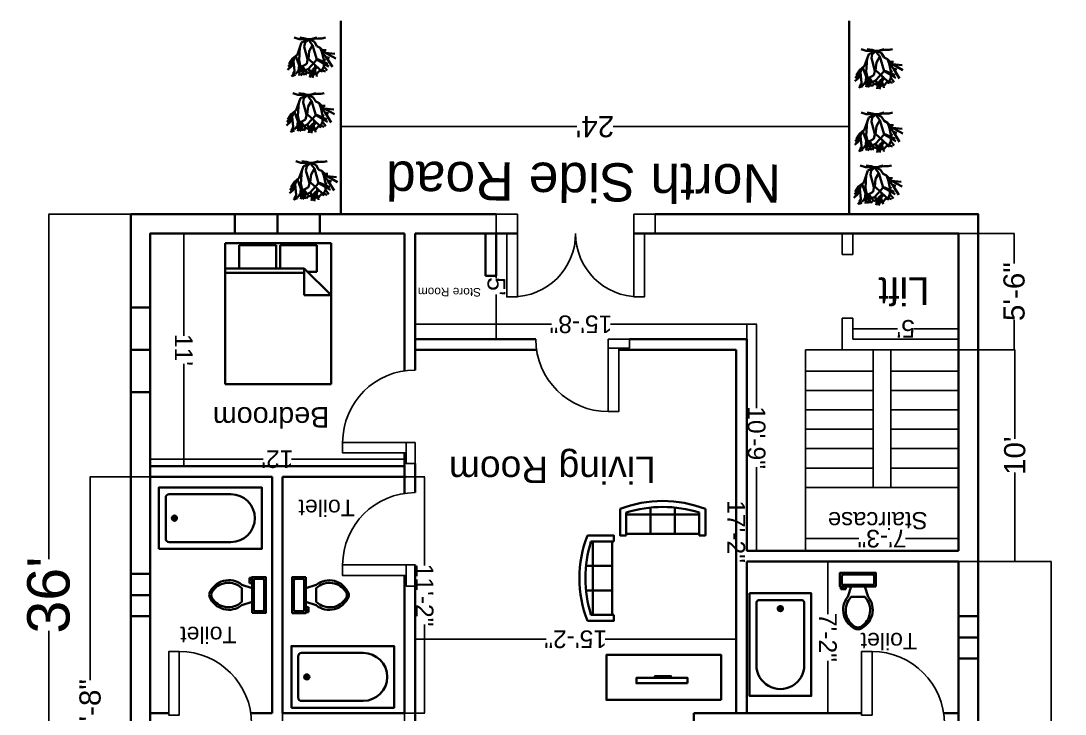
# Model space of a CAD drawing. Header units: inches. Extents: x 873 to 1465, y 638 to 1230.
# Drawn here: x 873 to 1465, y 837 to 1230 of the extents above; entities that cross this region are included whole.
import ezdxf

# ---------------------------------------------------------------- set-up
doc = ezdxf.new("R2010")
doc.units = ezdxf.units.IN
doc.header["$MEASUREMENT"] = 0
doc.layers.get('0').update_dxf_attribs({"color": 244})
for name, color, linetype, lineweight in [('furniture', 254, 'Continuous', 35), ('Layer2', 7, 'Continuous', 35), ('window', 150, 'Continuous', 35)]:
    doc.layers.add(name, color=color, linetype=linetype, lineweight=lineweight)
for name, color, linetype in [('Layer1', 13, 'Continuous'), ('lift', 21, 'Continuous'), ('stair', 211, 'Continuous')]:
    doc.layers.add(name, color=color, linetype=linetype)
doc.styles.get("Standard").update_dxf_attribs({"font": 'arial.ttf'})
doc.dimstyles.get("Standard").update_dxf_attribs({"dimtxt": 24, "dimasz": 0.18, "dimexe": 0.18, "dimexo": 0.0625, "dimgap": 0, "dimtad": 0, "dimtoh": 1, "dimdec": 0, "dimzin": 0, "dimdsep": 46, "dimlunit": 4, "dimtxsty": 'Standard', "dimcen": 0.09, "dimclrt": 130, "dimadec": 0, "dimazin": 0, "dimtfac": 1, "dimtdec": 0, "dimtofl": 0, "dimtmove": 0, "dimatfit": 3, "dimfxl": 1, "dimtolj": 1, "dimtzin": 0, "dimarcsym": 0})

# ---------------------------------------------------------------- blocks, each defined once
blk = doc.blocks.new('Sofa - Roundback 7 ft.')
at = {"linetype": 'Continuous'}
for p, q in [((-12.00002, -32.4421), (-12.00003, -6.5971)), ((11.99997, -32.4421), (11.99998, -6.5971)), ((-36.000027, -34), (-36.000027, -11.4696)), ((-35.999844, -13.3819), (35.9998, -13.3819)), ((35.99998, -34), (35.99998, -11.4696)), ((-36.000027, -32.4421), (35.99998, -32.4421))]:
    blk.add_line(p, q, dxfattribs=at)
for points in [[(-36.000027, -34), (-42.000027, -34), (-42.000027, -8)], [(41.99998, -8), (41.99998, -34), (35.99998, -34)]]:
    blk.add_lwpolyline(points, dxfattribs=at)
for centre, radius, start, end in [((0, -114.25), 114.25, 68.43141, 111.5686), ((-0.00001, -127.1968), 121.1968, 72.72033, 107.2797)]:
    blk.add_arc(centre, radius, start, end, dxfattribs=at)
blk = doc.blocks.new('Bed - Queen')
at = {"linetype": 'Continuous'}
for p, q in [((0, -80.00003), (0, 0)), ((0, 0), (59.99999, 0)), ((59.99999, 0), (59.99999, -80.00003)), ((7.99999, -1.2), (28.79998, -1.2)), ((7.99999, -14.4), (7.99999, -1.2)), ((28.79998, -1.2), (28.79998, -14.4)), ((31.19999, -1.2), (51.99999, -1.2)), ((31.19999, -14.4), (31.19999, -1.2)), ((51.99999, -1.2), (51.99999, -16.4)), ((0, -14.4), (44.8, -14.4)), ((44.8, -16.8), (0, -16.8)), ((59.99999, -29.6), (44.8, -14.4)), ((44.8, -14.4), (44.8, -29.6)), ((51.99999, -16.4), (46.79936, -16.4)), ((44.8, -29.6), (59.99999, -29.6)), ((59.99999, -80.00003), (0, -80.00003))]:
    blk.add_line(p, q, dxfattribs=at)
blk = doc.blocks.new('Toilet - top')
for p, q in [((9.5, -6), (9.5, -2)), ((-10, -8.5), (-8, -8.5)), ((-10, -9.5), (-10, -8.5)), ((-7, -9.5), (-10, -9.5)), ((-8, -8.5), (-8, -8)), ((-7, -8), (-7, -9.5)), ((-4, -8), (-6, -14)), ((4, -8), (6, -14)), ((4, -14), (-4, -14))]:
    blk.add_line(p, q)
blk.add_lwpolyline([(10.5, -8), (10.5, 0), (-10.5, 0), (-10.5, -8)], close=True)
for points in [[(-9.5, -2), (-9.5, -6)], [(8.5, -1), (-8.5, -1)], [(-8.5, -7), (8.5, -7)]]:
    blk.add_lwpolyline(points)
for centre, radius, start, end in [((-8.62, -1.88), 0.884, 81.8699, 188.1301), ((-8.62, -6.12), 0.884, 171.8699, 278.1301), ((8.62, -1.88), 0.884, 351.8699, 98.1301), ((8.62, -6.12), 0.884, 261.8699, 8.1301), ((3.52, -21.58), 12.17, 141.46911, 247.97143), ((4.2, -21.82), 11.33, 136.36773, 238.94682), ((-3.52, -21.58), 12.17, 292.02843, 38.53071), ((-4.2, -21.82), 11.33, 301.05301, 43.63209), ((0, -27.88), 4, 245.73182, 294.26817), ((0, -29), 4, 254.86053, 285.13947)]:
    blk.add_arc(centre, radius, start, end)
blk = doc.blocks.new('Bath Tub - 26 x 60 in.')
for p, q in [((8, -18), (10, -18)), ((9, -17), (9, -19))]:
    blk.add_line(p, q)
blk.add_lwpolyline([(0, -36), (0, 0), (60, 0), (60, -36)], close=True)
for points in [[(4, -30), (4, -6)], [(6, -4), (42, -4)], [(42, -32), (6, -32)]]:
    blk.add_lwpolyline(points)
for radius in [1.5, 1]:
    blk.add_circle((9, -18), radius)
for centre, radius, start, end in [((5.75, -5.75), 1.77, 81.8699, 188.1301), ((42, -18), 14, 270, 90), ((5.75, -30.25), 1.77, 171.8699, 278.1301)]:
    blk.add_arc(centre, radius, start, end)
blk = doc.blocks.new('*D8')
at = {"layer": 'Defpoints', "color": 0, "linetype": 'Continuous', "ltscale": 25, "transparency": 16777216}
for p in [(889, 1120.95), (935.56, 1120.95), (935.56, 688.95)]:
    blk.add_point(p, dxfattribs=at)
at = {"layer": 'furniture', "color": 0, "linetype": 'Continuous', "lineweight": -2, "ltscale": 25, "transparency": 16777216}
for p, q in [((935.5, 1120.95), (888.82, 1120.95)), ((935.5, 688.95), (888.82, 688.95))]:
    blk.add_line(p, q, dxfattribs=at)
at = {"layer": 'furniture', "color": 1, "linetype": 'Continuous', "lineweight": -2, "ltscale": 25, "transparency": 16777216}
for p, q in [((889, 1120.77), (889, 925.31)), ((889, 689.13), (889, 884.6))]:
    blk.add_line(p, q, dxfattribs=at)
at = {"layer": 'furniture', "color": 1, "linetype": 'Continuous', "ltscale": 25, "transparency": 16777216}
for points in [[(888.97, 1120.77), (889.03, 1120.77), (889, 1120.95)], [(888.97, 689.13), (889.03, 689.13), (889, 688.95)]]:
    blk.add_solid(points, dxfattribs=at)
at = {"layer": 'furniture', "color": 1, "linetype": 'Continuous', "ltscale": 25, "transparency": 16777216, "insert": (889, 904.95), "char_height": 24, "attachment_point": 5, "rotation": 90}
blk.add_mtext("\\A1;36'", dxfattribs=at)
blk = doc.blocks.new('*D9')
at = {"layer": 'Defpoints', "color": 0, "linetype": 'Continuous', "ltscale": 25, "transparency": 16777216}
for p in [(912.5, 971.95), (946.56, 971.95), (946.56, 699.95)]:
    blk.add_point(p, dxfattribs=at)
at = {"layer": 'furniture', "color": 0, "linetype": 'Continuous', "lineweight": -2, "ltscale": 25, "transparency": 16777216}
for p, q in [((946.5, 971.95), (912.32, 971.95)), ((946.5, 699.95), (912.32, 699.95))]:
    blk.add_line(p, q, dxfattribs=at)
at = {"layer": 'furniture', "color": 1, "linetype": 'Continuous', "lineweight": -2, "ltscale": 25, "transparency": 16777216}
for p, q in [((912.5, 971.77), (912.5, 856.67)), ((912.5, 700.13), (912.5, 815.24))]:
    blk.add_line(p, q, dxfattribs=at)
at = {"layer": 'furniture', "color": 1, "linetype": 'Continuous', "ltscale": 25, "transparency": 16777216}
for points in [[(912.47, 971.77), (912.53, 971.77), (912.5, 971.95)], [(912.47, 700.13), (912.53, 700.13), (912.5, 699.95)]]:
    blk.add_solid(points, dxfattribs=at)
at = {"layer": 'furniture', "color": 1, "linetype": 'Continuous', "ltscale": 25, "transparency": 16777216, "insert": (912.5, 835.95), "char_height": 12, "attachment_point": 5, "rotation": 90}
blk.add_mtext('\\A1;22\'-8"', dxfattribs=at)
blk = doc.blocks.new('*D10')
at = {"layer": 'Defpoints', "color": 0, "linetype": 'Continuous', "ltscale": 5, "transparency": 16777216}
for p in [(1090.56, 971.95), (1102, 971.95), (1090.56, 837.95)]:
    blk.add_point(p, dxfattribs=at)
at = {"layer": 'furniture', "color": 0, "linetype": 'Continuous', "lineweight": -2, "ltscale": 5, "transparency": 16777216}
for p, q in [((1090.62, 971.95), (1102.18, 971.95)), ((1090.62, 837.95), (1102.18, 837.95))]:
    blk.add_line(p, q, dxfattribs=at)
at = {"layer": 'furniture', "color": 1, "linetype": 'Continuous', "lineweight": -2, "ltscale": 5, "transparency": 16777216}
for p, q in [((1102, 971.77), (1102, 921.66)), ((1102, 838.13), (1102, 888.25))]:
    blk.add_line(p, q, dxfattribs=at)
at = {"layer": 'furniture', "color": 1, "linetype": 'Continuous', "ltscale": 5, "transparency": 16777216}
for points in [[(1101.97, 971.77), (1102.03, 971.77), (1102, 971.95)], [(1101.97, 838.13), (1102.03, 838.13), (1102, 837.95)]]:
    blk.add_solid(points, dxfattribs=at)
at = {"layer": 'furniture', "color": 1, "linetype": 'Continuous', "ltscale": 5, "transparency": 16777216, "insert": (1102, 904.95), "char_height": 10, "attachment_point": 5, "rotation": 270}
blk.add_mtext('\\A1;11\'-2"', dxfattribs=at)
blk = doc.blocks.new('*D11')
at = {"layer": 'Defpoints', "color": 0, "linetype": 'Continuous', "ltscale": 5, "transparency": 16777216}
for p in [(1021.56, 837.95), (1090.56, 837.95), (1021.56, 826.5)]:
    blk.add_point(p, dxfattribs=at)
at = {"layer": 'furniture', "color": 0, "linetype": 'Continuous', "lineweight": -2, "ltscale": 5, "transparency": 16777216}
for p, q in [((1021.56, 837.89), (1021.56, 826.32)), ((1090.56, 837.89), (1090.56, 826.32))]:
    blk.add_line(p, q, dxfattribs=at)
at = {"layer": 'furniture', "color": 1, "linetype": 'Continuous', "lineweight": -2, "ltscale": 5, "transparency": 16777216}
for p, q in [((1021.74, 826.5), (1042.77, 826.5)), ((1090.38, 826.5), (1069.35, 826.5))]:
    blk.add_line(p, q, dxfattribs=at)
at = {"layer": 'furniture', "color": 1, "linetype": 'Continuous', "ltscale": 5, "transparency": 16777216}
for points in [[(1021.74, 826.53), (1021.74, 826.47), (1021.56, 826.5)], [(1090.38, 826.53), (1090.38, 826.47), (1090.56, 826.5)]]:
    blk.add_solid(points, dxfattribs=at)
at = {"layer": 'furniture', "color": 1, "linetype": 'Continuous', "ltscale": 5, "transparency": 16777216, "insert": (1056.06, 826.5), "char_height": 10, "attachment_point": 5, "rotation": 180}
blk.add_mtext('\\A1;5\'-9"', dxfattribs=at)
blk = doc.blocks.new('*D12')
at = {"layer": 'Defpoints', "color": 0, "linetype": 'Continuous', "ltscale": 25, "transparency": 16777216}
for p in [(946.56, 1109.95), (965.5, 1109.95), (946.56, 977.95)]:
    blk.add_point(p, dxfattribs=at)
at = {"layer": 'furniture', "color": 0, "linetype": 'Continuous', "lineweight": -2, "ltscale": 25, "transparency": 16777216}
for p, q in [((946.62, 1109.95), (965.68, 1109.95)), ((946.62, 977.95), (965.68, 977.95))]:
    blk.add_line(p, q, dxfattribs=at)
at = {"layer": 'furniture', "color": 1, "linetype": 'Continuous', "lineweight": -2, "ltscale": 25, "transparency": 16777216}
for p, q in [((965.5, 1109.77), (965.5, 1051.97)), ((965.5, 978.13), (965.5, 1035.94))]:
    blk.add_line(p, q, dxfattribs=at)
at = {"layer": 'furniture', "color": 1, "linetype": 'Continuous', "ltscale": 25, "transparency": 16777216}
for points in [[(965.47, 1109.77), (965.53, 1109.77), (965.5, 1109.95)], [(965.47, 978.13), (965.53, 978.13), (965.5, 977.95)]]:
    blk.add_solid(points, dxfattribs=at)
at = {"layer": 'furniture', "color": 1, "linetype": 'Continuous', "ltscale": 25, "transparency": 16777216, "insert": (965.5, 1043.95), "char_height": 10, "attachment_point": 5, "rotation": 270}
blk.add_mtext("\\A1;11'", dxfattribs=at)
blk = doc.blocks.new('*D13')
at = {"layer": 'Defpoints', "color": 0, "linetype": 'Continuous', "ltscale": 25, "transparency": 16777216}
for p in [(946.56, 982), (946.56, 977.95), (1090.56, 977.95)]:
    blk.add_point(p, dxfattribs=at)
at = {"layer": 'furniture', "color": 0, "linetype": 'Continuous', "lineweight": -2, "ltscale": 25, "transparency": 16777216}
for p, q in [((946.56, 978.02), (946.56, 982.18)), ((1090.56, 978.02), (1090.56, 982.18))]:
    blk.add_line(p, q, dxfattribs=at)
at = {"layer": 'furniture', "color": 1, "linetype": 'Continuous', "lineweight": -2, "ltscale": 25, "transparency": 16777216}
for p, q in [((946.74, 982), (1010.54, 982)), ((1090.38, 982), (1026.57, 982))]:
    blk.add_line(p, q, dxfattribs=at)
at = {"layer": 'furniture', "color": 1, "linetype": 'Continuous', "ltscale": 25, "transparency": 16777216}
for points in [[(946.74, 982.03), (946.74, 981.97), (946.56, 982)], [(1090.38, 982.03), (1090.38, 981.97), (1090.56, 982)]]:
    blk.add_solid(points, dxfattribs=at)
at = {"layer": 'furniture', "color": 1, "linetype": 'Continuous', "ltscale": 25, "transparency": 16777216, "insert": (1018.56, 982), "char_height": 10, "attachment_point": 5, "rotation": 180}
blk.add_mtext("\\A1;12'", dxfattribs=at)
blk = doc.blocks.new('*D14')
at = {"layer": 'Defpoints', "color": 0, "linetype": 'Continuous', "ltscale": 25, "transparency": 16777216}
for p in [(1096.56, 1109.95), (1142.56, 1109.95), (1096.56, 1049.95)]:
    blk.add_point(p, dxfattribs=at)
at = {"layer": 'furniture', "color": 0, "linetype": 'Continuous', "lineweight": -2, "ltscale": 25, "transparency": 16777216}
for p, q in [((1096.62, 1109.95), (1142.74, 1109.95)), ((1096.62, 1049.95), (1142.74, 1049.95))]:
    blk.add_line(p, q, dxfattribs=at)
at = {"layer": 'furniture', "color": 1, "linetype": 'Continuous', "lineweight": -2, "ltscale": 25, "transparency": 16777216}
for p, q in [((1142.56, 1109.77), (1142.56, 1084.55)), ((1142.56, 1050.13), (1142.56, 1075.35))]:
    blk.add_line(p, q, dxfattribs=at)
at = {"layer": 'furniture', "color": 1, "linetype": 'Continuous', "ltscale": 25, "transparency": 16777216}
for points in [[(1142.53, 1109.77), (1142.59, 1109.77), (1142.56, 1109.95)], [(1142.53, 1050.13), (1142.59, 1050.13), (1142.56, 1049.95)]]:
    blk.add_solid(points, dxfattribs=at)
at = {"layer": 'furniture', "color": 1, "linetype": 'Continuous', "ltscale": 25, "transparency": 16777216, "insert": (1142.56, 1079.95), "char_height": 10, "attachment_point": 5, "rotation": 270}
blk.add_mtext("\\A1;5'", dxfattribs=at)
blk = doc.blocks.new('*D15')
at = {"layer": 'Defpoints', "color": 0, "linetype": 'Continuous', "ltscale": 25, "transparency": 16777216}
for p in [(1096.56, 1058.5), (1096.56, 1049.95), (1284.56, 1049.95)]:
    blk.add_point(p, dxfattribs=at)
at = {"layer": 'furniture', "color": 0, "linetype": 'Continuous', "lineweight": -2, "ltscale": 25, "transparency": 16777216}
for p, q in [((1096.56, 1050.02), (1096.56, 1058.68)), ((1284.56, 1050.02), (1284.56, 1058.68))]:
    blk.add_line(p, q, dxfattribs=at)
at = {"layer": 'furniture', "color": 1, "linetype": 'Continuous', "lineweight": -2, "ltscale": 25, "transparency": 16777216}
for p, q in [((1096.74, 1058.5), (1173.85, 1058.5)), ((1284.38, 1058.5), (1207.26, 1058.5))]:
    blk.add_line(p, q, dxfattribs=at)
at = {"layer": 'furniture', "color": 1, "linetype": 'Continuous', "ltscale": 25, "transparency": 16777216}
for points in [[(1096.74, 1058.53), (1096.74, 1058.47), (1096.56, 1058.5)], [(1284.38, 1058.53), (1284.38, 1058.47), (1284.56, 1058.5)]]:
    blk.add_solid(points, dxfattribs=at)
at = {"layer": 'furniture', "color": 1, "linetype": 'Continuous', "ltscale": 25, "transparency": 16777216, "insert": (1190.56, 1058.5), "char_height": 10, "attachment_point": 5, "rotation": 180}
blk.add_mtext('\\A1;15\'-8"', dxfattribs=at)
blk = doc.blocks.new('*D16')
at = {"layer": 'Defpoints', "color": 0, "linetype": 'Continuous', "ltscale": 25, "transparency": 16777216}
for p in [(1278.56, 1043.95), (1278.56, 1043.95), (1278.56, 837.95)]:
    blk.add_point(p, dxfattribs=at)
at = {"layer": 'furniture', "color": 1, "linetype": 'Continuous', "lineweight": -2, "ltscale": 25, "transparency": 16777216}
for p, q in [((1278.56, 1043.77), (1278.56, 957.66)), ((1278.56, 838.13), (1278.56, 924.25))]:
    blk.add_line(p, q, dxfattribs=at)
at = {"layer": 'furniture', "color": 0, "linetype": 'Continuous', "lineweight": -2, "ltscale": 25, "transparency": 16777216}
for p, q in [((1278.62, 1043.95), (1278.74, 1043.95)), ((1278.62, 837.95), (1278.74, 837.95))]:
    blk.add_line(p, q, dxfattribs=at)
at = {"layer": 'furniture', "color": 1, "linetype": 'Continuous', "ltscale": 25, "transparency": 16777216}
for points in [[(1278.53, 1043.77), (1278.59, 1043.77), (1278.56, 1043.95)], [(1278.53, 838.13), (1278.59, 838.13), (1278.56, 837.95)]]:
    blk.add_solid(points, dxfattribs=at)
at = {"layer": 'furniture', "color": 1, "linetype": 'Continuous', "ltscale": 25, "transparency": 16777216, "insert": (1278.56, 940.95), "char_height": 10, "attachment_point": 5, "rotation": 270}
blk.add_mtext('\\A1;17\'-2"', dxfattribs=at)
blk = doc.blocks.new('*D17')
at = {"layer": 'Defpoints', "color": 0, "linetype": 'Continuous', "ltscale": 25, "transparency": 16777216}
for p in [(1404.56, 923.95), (1457, 923.95), (1404.56, 699.95)]:
    blk.add_point(p, dxfattribs=at)
at = {"layer": 'furniture', "color": 0, "linetype": 'Continuous', "lineweight": -2, "ltscale": 25, "transparency": 16777216}
for p, q in [((1404.62, 923.95), (1457.18, 923.95)), ((1404.62, 699.95), (1457.18, 699.95))]:
    blk.add_line(p, q, dxfattribs=at)
at = {"layer": 'furniture', "color": 1, "linetype": 'Continuous', "lineweight": -2, "ltscale": 25, "transparency": 16777216}
for p, q in [((1457, 923.77), (1457, 832)), ((1457, 700.13), (1457, 791.91))]:
    blk.add_line(p, q, dxfattribs=at)
at = {"layer": 'furniture', "color": 1, "linetype": 'Continuous', "ltscale": 25, "transparency": 16777216}
for points in [[(1456.97, 923.77), (1457.03, 923.77), (1457, 923.95)], [(1456.97, 700.13), (1457.03, 700.13), (1457, 699.95)]]:
    blk.add_solid(points, dxfattribs=at)
at = {"layer": 'furniture', "color": 1, "linetype": 'Continuous', "ltscale": 25, "transparency": 16777216, "insert": (1457, 811.95), "char_height": 12, "attachment_point": 5, "rotation": 90}
blk.add_mtext('\\A1;18\'-8"', dxfattribs=at)
blk = doc.blocks.new('*D19')
at = {"layer": 'Defpoints', "color": 0, "linetype": 'Continuous', "ltscale": 25, "transparency": 16777216}
for p in [(1404.56, 1109.95), (1436, 1109.95), (1404.56, 1043.95)]:
    blk.add_point(p, dxfattribs=at)
at = {"layer": 'furniture', "color": 0, "linetype": 'Continuous', "lineweight": -2, "ltscale": 25, "transparency": 16777216}
for p, q in [((1404.62, 1109.95), (1436.18, 1109.95)), ((1404.62, 1043.95), (1436.18, 1043.95))]:
    blk.add_line(p, q, dxfattribs=at)
at = {"layer": 'furniture', "color": 1, "linetype": 'Continuous', "lineweight": -2, "ltscale": 25, "transparency": 16777216}
for p, q in [((1436, 1109.77), (1436, 1092.9)), ((1436, 1044.13), (1436, 1061))]:
    blk.add_line(p, q, dxfattribs=at)
at = {"layer": 'furniture', "color": 1, "linetype": 'Continuous', "ltscale": 25, "transparency": 16777216}
for points in [[(1435.97, 1109.77), (1436.03, 1109.77), (1436, 1109.95)], [(1435.97, 1044.13), (1436.03, 1044.13), (1436, 1043.95)]]:
    blk.add_solid(points, dxfattribs=at)
at = {"layer": 'furniture', "color": 1, "linetype": 'Continuous', "ltscale": 25, "transparency": 16777216, "insert": (1436, 1076.95), "char_height": 12, "attachment_point": 5, "rotation": 90}
blk.add_mtext('\\A1;5\'-6"', dxfattribs=at)
blk = doc.blocks.new('*D20')
at = {"layer": 'Defpoints', "color": 0, "linetype": 'Continuous', "ltscale": 25, "transparency": 16777216}
for p in [(1404.56, 1043.95), (1436.38, 1043.95), (1415.56, 923.95)]:
    blk.add_point(p, dxfattribs=at)
at = {"layer": 'furniture', "color": 0, "linetype": 'Continuous', "lineweight": -2, "ltscale": 25, "transparency": 16777216}
for p, q in [((1404.62, 1043.95), (1436.56, 1043.95)), ((1415.62, 923.95), (1436.56, 923.95))]:
    blk.add_line(p, q, dxfattribs=at)
at = {"layer": 'furniture', "color": 1, "linetype": 'Continuous', "lineweight": -2, "ltscale": 25, "transparency": 16777216}
for p, q in [((1436.38, 1043.77), (1436.38, 993.57)), ((1436.38, 924.13), (1436.38, 974.34))]:
    blk.add_line(p, q, dxfattribs=at)
at = {"layer": 'furniture', "color": 1, "linetype": 'Continuous', "ltscale": 25, "transparency": 16777216}
for points in [[(1436.35, 1043.77), (1436.41, 1043.77), (1436.38, 1043.95)], [(1436.35, 924.13), (1436.41, 924.13), (1436.38, 923.95)]]:
    blk.add_solid(points, dxfattribs=at)
at = {"layer": 'furniture', "color": 1, "linetype": 'Continuous', "ltscale": 25, "transparency": 16777216, "insert": (1436.38, 983.95), "char_height": 12, "attachment_point": 5, "rotation": 90}
blk.add_mtext("\\A1;10'", dxfattribs=at)
blk = doc.blocks.new('*D21')
at = {"layer": 'Defpoints', "color": 0, "linetype": 'Continuous', "ltscale": 25, "transparency": 16777216}
for p in [(1330.5, 923.95), (1330.5, 923.95), (1330.5, 837.95)]:
    blk.add_point(p, dxfattribs=at)
at = {"layer": 'furniture', "color": 1, "linetype": 'Continuous', "lineweight": -2, "ltscale": 25, "transparency": 16777216}
for p, q in [((1330.5, 923.77), (1330.5, 894.2)), ((1330.5, 838.13), (1330.5, 867.7))]:
    blk.add_line(p, q, dxfattribs=at)
at = {"layer": 'furniture', "color": 0, "linetype": 'Continuous', "lineweight": -2, "ltscale": 25, "transparency": 16777216}
for p, q in [((1330.56, 923.95), (1330.68, 923.95)), ((1330.56, 837.95), (1330.68, 837.95))]:
    blk.add_line(p, q, dxfattribs=at)
at = {"layer": 'furniture', "color": 1, "linetype": 'Continuous', "ltscale": 25, "transparency": 16777216}
for points in [[(1330.47, 923.77), (1330.53, 923.77), (1330.5, 923.95)], [(1330.47, 838.13), (1330.53, 838.13), (1330.5, 837.95)]]:
    blk.add_solid(points, dxfattribs=at)
at = {"layer": 'furniture', "color": 1, "linetype": 'Continuous', "ltscale": 25, "transparency": 16777216, "insert": (1330.5, 880.95), "char_height": 10, "attachment_point": 5, "rotation": 270}
blk.add_mtext('\\A1;7\'-2"', dxfattribs=at)
blk = doc.blocks.new('*D22')
at = {"layer": 'Defpoints', "color": 0, "linetype": 'Continuous', "ltscale": 25, "transparency": 16777216}
for p in [(1096.56, 879.98), (1096.56, 879.98), (1278.56, 880.95)]:
    blk.add_point(p, dxfattribs=at)
at = {"layer": 'furniture', "color": 0, "linetype": 'Continuous', "lineweight": -2, "ltscale": 25, "transparency": 16777216}
for p, q in [((1096.56, 880.04), (1096.56, 880.16)), ((1278.56, 880.89), (1278.56, 879.8))]:
    blk.add_line(p, q, dxfattribs=at)
at = {"layer": 'furniture', "color": 1, "linetype": 'Continuous', "lineweight": -2, "ltscale": 25, "transparency": 16777216}
for p, q in [((1096.74, 879.98), (1170.85, 879.98)), ((1278.38, 879.98), (1204.26, 879.98))]:
    blk.add_line(p, q, dxfattribs=at)
at = {"layer": 'furniture', "color": 1, "linetype": 'Continuous', "ltscale": 25, "transparency": 16777216}
for points in [[(1096.74, 880.01), (1096.74, 879.95), (1096.56, 879.98)], [(1278.38, 880.01), (1278.38, 879.95), (1278.56, 879.98)]]:
    blk.add_solid(points, dxfattribs=at)
at = {"layer": 'furniture', "color": 1, "linetype": 'Continuous', "ltscale": 25, "transparency": 16777216, "insert": (1187.56, 879.98), "char_height": 10, "attachment_point": 5, "rotation": 180}
blk.add_mtext('\\A1;15\'-2"', dxfattribs=at)
blk = doc.blocks.new('*D28')
at = {"layer": 'Defpoints', "color": 0, "linetype": 'Continuous', "ltscale": 25, "transparency": 16777216}
for p in [(1284.38, 1058.47), (1290, 1058.47), (1284.56, 929.95)]:
    blk.add_point(p, dxfattribs=at)
at = {"layer": 'furniture', "color": 4, "linetype": 'Continuous', "lineweight": -2, "ltscale": 25, "transparency": 16777216}
for p, q in [((1284.44, 1058.47), (1290.18, 1058.47)), ((1284.62, 929.95), (1290.18, 929.95))]:
    blk.add_line(p, q, dxfattribs=at)
at = {"layer": 'furniture', "color": 1, "linetype": 'Continuous', "lineweight": -2, "ltscale": 25, "transparency": 16777216}
for p, q in [((1290, 1058.29), (1290, 1010.92)), ((1290, 930.13), (1290, 977.51))]:
    blk.add_line(p, q, dxfattribs=at)
at = {"layer": 'furniture', "color": 1, "linetype": 'Continuous', "ltscale": 25, "transparency": 16777216}
for points in [[(1289.97, 1058.29), (1290.03, 1058.29), (1290, 1058.47)], [(1289.97, 930.13), (1290.03, 930.13), (1290, 929.95)]]:
    blk.add_solid(points, dxfattribs=at)
at = {"layer": 'furniture', "color": 1, "linetype": 'Continuous', "ltscale": 25, "transparency": 16777216, "insert": (1290, 994.21), "char_height": 10, "attachment_point": 5, "rotation": 270}
blk.add_mtext('\\A1;10\'-9"', dxfattribs=at)
blk = doc.blocks.new('*D29')
at = {"layer": 'Defpoints', "color": 0, "linetype": 'Continuous', "ltscale": 25, "transparency": 16777216}
for p in [(1054.5, 1170.5), (1054.5, 1165), (1342.5, 1165)]:
    blk.add_point(p, dxfattribs=at)
at = {"layer": 'furniture', "color": 0, "linetype": 'Continuous', "lineweight": -2, "ltscale": 25, "transparency": 16777216}
for p, q in [((1054.5, 1165.06), (1054.5, 1170.68)), ((1342.5, 1165.06), (1342.5, 1170.68))]:
    blk.add_line(p, q, dxfattribs=at)
at = {"layer": 'furniture', "color": 1, "linetype": 'Continuous', "lineweight": -2, "ltscale": 25, "transparency": 16777216}
for p, q in [((1054.68, 1170.5), (1188.21, 1170.5)), ((1342.32, 1170.5), (1208.79, 1170.5))]:
    blk.add_line(p, q, dxfattribs=at)
at = {"layer": 'furniture', "color": 1, "linetype": 'Continuous', "ltscale": 25, "transparency": 16777216}
for points in [[(1054.68, 1170.53), (1054.68, 1170.47), (1054.5, 1170.5)], [(1342.32, 1170.53), (1342.32, 1170.47), (1342.5, 1170.5)]]:
    blk.add_solid(points, dxfattribs=at)
at = {"layer": 'furniture', "color": 1, "linetype": 'Continuous', "ltscale": 25, "transparency": 16777216, "insert": (1198.5, 1170.5), "char_height": 12, "attachment_point": 5, "rotation": 180}
blk.add_mtext("\\A1;24'", dxfattribs=at)
blk = doc.blocks.new('*D30')
at = {"layer": 'Defpoints', "color": 0, "linetype": 'Continuous', "ltscale": 25, "transparency": 16777216}
for p in [(1317.76, 937), (1317.76, 937), (1404.56, 937)]:
    blk.add_point(p, dxfattribs=at)
at = {"layer": 'furniture', "color": 0, "linetype": 'Continuous', "lineweight": -2, "ltscale": 25, "transparency": 16777216}
for p, q in [((1317.76, 937.06), (1317.76, 937.18)), ((1404.56, 937.06), (1404.56, 937.18))]:
    blk.add_line(p, q, dxfattribs=at)
at = {"layer": 'furniture', "color": 1, "linetype": 'Continuous', "lineweight": -2, "ltscale": 25, "transparency": 16777216}
for p, q in [((1317.94, 937), (1347.91, 937)), ((1404.38, 937), (1374.41, 937))]:
    blk.add_line(p, q, dxfattribs=at)
at = {"layer": 'furniture', "color": 1, "linetype": 'Continuous', "ltscale": 25, "transparency": 16777216}
for points in [[(1317.94, 937.03), (1317.94, 936.97), (1317.76, 937)], [(1404.38, 937.03), (1404.38, 936.97), (1404.56, 937)]]:
    blk.add_solid(points, dxfattribs=at)
at = {"layer": 'furniture', "color": 1, "linetype": 'Continuous', "ltscale": 25, "transparency": 16777216, "insert": (1361.16, 937), "char_height": 10, "attachment_point": 5, "rotation": 180}
blk.add_mtext('\\A1;7\'-3"', dxfattribs=at)
blk = doc.blocks.new('*D31')
at = {"layer": 'Defpoints', "color": 0, "linetype": 'Continuous', "ltscale": 25, "transparency": 16777216}
for p in [(1344.56, 1059), (1344.56, 1055.95), (1404.56, 1059)]:
    blk.add_point(p, dxfattribs=at)
at = {"layer": 'furniture', "color": 0, "linetype": 'Continuous', "lineweight": -2, "ltscale": 25, "transparency": 16777216}
for p, q in [((1344.56, 1058.94), (1344.56, 1055.77)), ((1404.56, 1058.94), (1404.56, 1055.77))]:
    blk.add_line(p, q, dxfattribs=at)
at = {"layer": 'furniture', "color": 1, "linetype": 'Continuous', "lineweight": -2, "ltscale": 25, "transparency": 16777216}
for p, q in [((1344.74, 1055.95), (1369.96, 1055.95)), ((1404.38, 1055.95), (1379.16, 1055.95))]:
    blk.add_line(p, q, dxfattribs=at)
at = {"layer": 'furniture', "color": 1, "linetype": 'Continuous', "ltscale": 25, "transparency": 16777216}
for points in [[(1344.74, 1055.98), (1344.74, 1055.92), (1344.56, 1055.95)], [(1404.38, 1055.98), (1404.38, 1055.92), (1404.56, 1055.95)]]:
    blk.add_solid(points, dxfattribs=at)
at = {"layer": 'furniture', "color": 1, "linetype": 'Continuous', "ltscale": 25, "transparency": 16777216, "insert": (1374.56, 1055.95), "char_height": 10, "attachment_point": 5, "rotation": 180}
blk.add_mtext("\\A1;5'", dxfattribs=at)
blk = doc.blocks.new('Shrub - elevation')
for p, q in [((-16.8, 16.32), (-18.72, 18.72)), ((-14.88, 18.24), (-17.76, 19.2)), ((-16.8, 16.32), (-15.36, 19.68)), ((-14.88, 18.24), (-12.96, 20.64)), ((-8.16, 12), (-14.88, 18.24)), ((-13.325, 16.724), (-11.433, 18.289)), ((-12.96, 12.48), (-8.16, 17.76)), ((-12.471, 19.775), (-12.898, 22.044)), ((-11.677, 19.071), (-12.471, 19.775)), ((-11.28, 19.619), (-12.104, 21.184)), ((-12.043, 15.628), (-11.921, 18.836)), ((-11.982, 16.802), (-10.579, 18.054)), ((-11.921, 18.836), (-10.64, 20.401)), ((-11.433, 18.289), (-10.457, 22.749)), ((-10.579, 18.054), (-9.846, 19.697)), ((-8.16, 17.76), (-10.56, 21.6)), ((-9.48, 19.775), (-8.992, 22.592)), ((-7.2, 19.68), (-8.64, 20.16)), ((-8.16, 17.76), (-5.28, 19.2)), ((-7.2, 19.68), (-6.24, 21.12)), ((-4.8, 16.32), (-7.2, 19.68)), ((-5.086, 17.741), (-5.513, 21.34)), ((-5.28, 19.2), (-3.84, 21.6)), ((-3.377, 15.315), (-5.086, 17.819)), ((-2.88, 12.96), (-4.32, 19.68)), ((-3.84, 16.8), (-0.96, 20.64)), ((-3.377, 18.602), (-2.888, 21.575)), ((-2.766, 16.802), (-3.377, 18.602)), ((-2.88, 15.84), (-2.4, 20.16)), ((-0.508, 21.888), (-0.081, 20.558)), ((-0.203, 19.149), (0.102, 21.34)), ((0.346, 13.203), (-0.203, 19.149)), ((-0.142, 19.384), (0.59, 20.401)), ((-0.02, 20.01), (0.896, 21.105)), ((0.041, 20.714), (1.384, 22.044)), ((0.102, 21.34), (0.835, 21.888)), ((1.323, 16.254), (3.642, 18.289)), ((-17.76, 8.64), (-23.663, 11.961)), ((-18.24, 11.04), (-21.755, 16.655)), ((-12.96, 12.48), (-19.68, 16.32)), ((-13.92, 12.48), (-19.2, 14.88)), ((-16.8, 12.48), (-17.76, 12.96)), ((-16.8, 12.48), (-16.8, 16.32)), ((-15.84, 8.16), (-16.8, 12.48)), ((-12.96, 12.48), (-13.92, 12.48)), ((-10.56, 4.32), (-12.96, 12.48)), ((-8.64, 7.68), (-8.16, 12)), ((-7.68, 12.48), (-7.2, 14.88)), ((-6.72, 8.64), (-7.68, 12.48)), ((-7.2, 14.88), (-3.84, 16.8)), ((-3.36, 5.28), (-2.88, 12.96)), ((-0.96, 10.56), (-2.88, 15.84)), ((-1.92, 9.6), (0.96, 12)), ((-0.48, 10.8), (0.346, 13.203)), ((0.346, 13.203), (1.323, 16.254)), ((0.96, 12), (1.44, 15.36)), ((0.96, 12), (2.88, 14.88)), ((1.44, 15.36), (2.88, 17.28)), ((1.92, 13.44), (2.4, 15.36)), ((2.4, 15.36), (3.36, 16.32)), ((-17.76, 8.64), (-23.128, 9.222)), ((-18.24, 11.04), (-20.16, 11.52)), ((-15.84, 8.16), (-18.24, 11.04)), ((-16.32, 7.2), (-18.24, 7.2)), ((-14.88, 5.76), (-17.76, 8.64)), ((-14.88, 5.76), (-15.84, 8.16)), ((-10.56, 4.32), (-8.64, 7.68)), ((-5.76, 5.28), (-6.72, 8.64)), ((-4.32, 2.88), (-1.92, 9.6)), ((-15.84, 0.48), (-17.76, 0)), ((-13.44, 0.48), (-15.84, 0.48)), ((-12.96, 4.8), (-14.88, 5.76)), ((-9.6, 0.96), (-13.44, 0.48)), ((-11.52, 2.4), (-12.96, 4.8)), ((-9.6, 0.96), (-12.96, 0)), ((-8.64, 0.96), (-11.52, 2.4)), ((-8.64, 1.92), (-10.56, 4.32)), ((-9.6, 0.96), (-7.68, 0.96)), ((-8.64, 0.96), (-4.32, 2.88)), ((-8.64, 0.96), (-6.24, 2.88)), ((-8.64, 0.96), (-8.64, 1.92)), ((-8.64, 0.96), (-2.88, 0.96)), ((-7.68, 0.96), (-6.24, 0.48)), ((-6.24, 2.88), (-5.76, 5.28)), ((-6.24, 0.48), (-3.36, 0)), ((-2.88, 0.96), (0, 0))]:
    blk.add_line(p, q)

msp = doc.modelspace()

# ---------------------------------------------------------------- linework, layer by layer
at = {"layer": 'furniture', "linetype": 'Continuous', "ltscale": 25}
for p, q in [((1054.5, 1120.95), (1054.5, 1230.45)), ((1342.5, 1120.95), (1342.5, 1230.45))]:
    msp.add_line(p, q, dxfattribs=at)
at = {"layer": 'furniture', "linetype": 'Continuous'}
for points in [[(1270, 845.5), (1205, 845.5), (1205, 871), (1270, 871)], [(1251, 855), (1222, 855), (1222, 858), (1251, 858)], [(1241.5, 858), (1232.5, 858), (1232.5, 859), (1241.5, 859)]]:
    msp.add_lwpolyline(points, close=True, dxfattribs=at)
at = {"layer": 'Layer1', "linetype": 'Continuous'}
for p, q in [((1142.56, 1109.95), (1142.56, 1120.95)), ((1154.56, 1120.95), (1142.56, 1120.95)), ((1154.56, 1109.95), (1154.56, 1120.95)), ((1220.56, 1109.95), (1220.56, 1120.95)), ((1232.56, 1120.95), (1220.56, 1120.95)), ((1232.56, 1109.95), (1232.56, 1120.95)), ((1154.56, 1109.95), (1142.56, 1109.95)), ((1232.56, 1109.95), (1220.56, 1109.95)), ((1218, 1049.95), (1206, 1049.95)), ((1096.56, 979.5), (1096.56, 991.5)), ((1096.56, 910), (1096.56, 922))]:
    msp.add_line(p, q, dxfattribs=at)
for points in [[(1154.56, 1114.95), (1154.56, 1109.95), (1142.56, 1109.95), (1142.56, 1114.95)], [(1232.56, 1114.95), (1232.56, 1109.95), (1220.56, 1109.95), (1220.56, 1114.95)], [(1206, 1049.95), (1206, 1044.95), (1218, 1044.95), (1218, 1049.95)], [(1096.56, 991.5), (1091.56, 991.5), (1091.56, 979.5), (1096.56, 979.5)], [(1096.56, 922), (1091.56, 922), (1091.56, 910), (1096.56, 910)]]:
    msp.add_lwpolyline(points, dxfattribs=at)
for points in [[(1154.56, 1073.95), (1148.56, 1073.95), (1148.56, 1109.95), (1154.56, 1109.95)], [(1220.56, 1073.95), (1226.56, 1073.95), (1226.56, 1109.95), (1220.56, 1109.95)], [(1206, 1008.95), (1212, 1008.95), (1212, 1044.95), (1206, 1044.95)], [(1055.56, 991.5), (1055.56, 985.5), (1091.56, 985.5), (1091.56, 991.5)], [(1055.56, 922), (1055.56, 916), (1091.56, 916), (1091.56, 922)], [(963, 872.95), (957, 872.95), (957, 836.95), (963, 836.95)], [(1355.5, 872.95), (1349.5, 872.95), (1349.5, 836.95), (1355.5, 836.95)]]:
    msp.add_lwpolyline(points, close=True, dxfattribs=at)
for centre, radius, start, end in [((1151.56, 1109.95), 36, 270, 0), ((1223.56, 1109.95), 36, 180, 270), ((1206, 1049.95), 41, 180, 270), ((1096.56, 991.5), 41, 90, 180), ((1096.56, 922), 41, 90, 180), ((963, 831.95), 41, 0, 90), ((1355.5, 831.95), 41, 0, 90)]:
    msp.add_arc(centre, radius, start, end, dxfattribs=at)
at = {"layer": 'Layer2', "linetype": 'Continuous'}
for p, q in [((946.56, 1109.95), (946.56, 977.95)), ((1090.56, 1109.95), (1090.57, 1032.06)), ((1096.56, 1049.95), (1096.56, 1109.95)), ((1136.56, 1085.95), (1136.56, 1109.95)), ((1142.56, 1109.95), (1142.56, 1085.95)), ((1278.56, 1109.95), (1224.56, 1109.95)), ((1284.56, 1109.95), (1278.56, 1109.95)), ((1404.56, 1109.95), (1284.56, 1109.95)), ((1404.56, 1109.95), (1284.56, 1109.95)), ((1142.56, 1085.95), (1136.56, 1085.95)), ((1165, 1049.95), (1096.56, 1049.95)), ((1096.56, 1049.95), (1096.56, 1032.5)), ((1278.56, 1049.95), (1218, 1049.95)), ((1278.56, 1049.95), (1284.56, 1049.95)), ((1284.56, 1049.95), (1284.56, 929.95)), ((1165.44, 1043.95), (1096.56, 1043.95)), ((1278.56, 1043.95), (1212, 1043.95)), ((1278.56, 1043.95), (1278.56, 929.95)), ((1090.56, 962.56), (1090.56, 985.5)), ((946.56, 977.95), (1090.56, 977.95)), ((1096.56, 963), (1096.56, 979.5)), ((946.56, 971.95), (1015.56, 971.95)), ((1015.56, 837.95), (1015.56, 971.95)), ((1021.56, 971.95), (1021.56, 837.95)), ((1021.56, 971.95), (1091.56, 971.95)), ((946.56, 939.95), (946.56, 933.95)), ((946.56, 837.95), (946.56, 933.95)), ((1278.56, 929.95), (1278.56, 923.95)), ((1284.56, 929.95), (1404.56, 929.95)), ((1278.56, 923.95), (1278.56, 837.95)), ((1284.56, 923.95), (1404.56, 923.95)), ((1284.56, 923.95), (1284.56, 837.95)), ((1096.56, 922), (1096.56, 837.95)), ((1090.56, 916), (1090.56, 837.95)), ((957, 837.95), (946.56, 837.95)), ((1015.56, 837.95), (1003.56, 837.95)), ((1090.56, 837.95), (1021.56, 837.95)), ((1096.56, 837.95), (1096.56, 831.95)), ((1260.56, 837.95), (1254.56, 837.95)), ((1254.56, 837.95), (1254.56, 831.95)), ((1260.56, 837.95), (1349.5, 837.95)), ((1396.06, 837.95), (1404.56, 837.95))]:
    msp.add_line(p, q, dxfattribs=at)
for points in [[(1232.56, 1120.95), (1415.56, 1120.95), (1415.56, 688.95), (935.56, 688.95), (935.56, 1120.95), (1142.56, 1120.95)], [(946.56, 939.95), (946.56, 1109.95), (1090.56, 1109.95)], [(1096.56, 1109.95), (1154.56, 1109.95)], [(1220.56, 1109.95), (1278.56, 1109.95)], [(1284.56, 1109.95), (1404.56, 1109.95), (1404.56, 929.95)], [(1404.56, 923.95), (1404.56, 699.95), (946.56, 699.95), (946.56, 933.95)]]:
    msp.add_lwpolyline(points, dxfattribs=at)
at = {"layer": 'lift', "linetype": 'Continuous'}
for p, q in [((1338.56, 1109.95), (1338.56, 1098)), ((1344.56, 1109.95), (1344.56, 1097.95)), ((1338.56, 1098), (1344.56, 1098)), ((1344.56, 1061.95), (1338.56, 1061.95)), ((1344.56, 1049.95), (1344.56, 1061.95))]:
    msp.add_line(p, q, dxfattribs=at)
for points in [[(1338.56, 1109.95), (1338.56, 1098)], [(1344.56, 1049.95), (1404.56, 1049.95), (1404.56, 1109.95), (1344.56, 1109.95)], [(1338.56, 1061.95), (1338.56, 1043.95), (1404.56, 1043.95)]]:
    msp.add_lwpolyline(points, dxfattribs=at)
at = {"layer": 'stair', "linetype": 'Continuous'}
for p, q in [((1317.76, 929.95), (1317.76, 1043.95)), ((1404.56, 1043.95), (1317.76, 1043.95)), ((1356.16, 965.95), (1356.16, 1043.95)), ((1366.16, 965.95), (1366.16, 1043.95)), ((1356.16, 1031.95), (1317.76, 1031.95)), ((1404.56, 1031.95), (1366.16, 1031.95)), ((1356.16, 1020.95), (1317.76, 1020.95)), ((1404.56, 1020.95), (1366.16, 1020.95)), ((1356.16, 1009.95), (1317.76, 1009.95)), ((1404.56, 1009.95), (1366.16, 1009.95)), ((1356.16, 998.95), (1317.76, 998.95)), ((1404.56, 998.95), (1366.16, 998.95)), ((1356.16, 987.95), (1317.76, 987.95)), ((1404.56, 987.95), (1366.16, 987.95)), ((1356.16, 976.95), (1317.76, 976.95)), ((1404.56, 976.95), (1366.16, 976.95)), ((1404.56, 965.95), (1317.76, 965.95)), ((1404.56, 929.95), (1404.56, 965.95)), ((1356.16, 929.95), (1317.76, 929.95)), ((1366.16, 929.95), (1356.16, 929.95)), ((1404.56, 929.95), (1366.16, 929.95))]:
    msp.add_line(p, q, dxfattribs=at)
at = {"layer": 'window', "linetype": 'Continuous'}
for p, q in [((994.56, 1109.95), (994.56, 1120.95)), ((994.56, 1120.95), (1042.56, 1120.95)), ((1018.56, 1120.95), (1018.56, 1109.95)), ((1042.56, 1120.95), (1042.56, 1109.95)), ((1042.56, 1109.95), (994.56, 1109.95)), ((1018.56, 1109.95), (994.56, 1109.95)), ((935.56, 1019.95), (935.56, 1067.95)), ((935.56, 1067.95), (946.56, 1067.95)), ((946.56, 1067.95), (946.56, 1019.95)), ((946.56, 1043.95), (935.56, 1043.95)), ((946.56, 1043.95), (946.56, 1019.95)), ((946.56, 1019.95), (935.56, 1019.95)), ((935.56, 904.95), (935.56, 916.95)), ((935.56, 916.95), (946.56, 916.95)), ((946.56, 892.95), (946.56, 916.95)), ((946.56, 904.95), (935.56, 904.95)), ((935.56, 904.95), (935.56, 892.95)), ((935.56, 892.95), (946.56, 892.95)), ((1404.56, 869), (1404.56, 892.95)), ((1404.56, 868.95), (1404.56, 892.95)), ((1404.56, 892.95), (1415.56, 892.95)), ((1415.56, 892.95), (1415.56, 869)), ((1404.56, 880.95), (1415.56, 880.98)), ((1404.56, 880.95), (1404.56, 868.95)), ((1415.56, 869), (1404.56, 869))]:
    msp.add_line(p, q, dxfattribs=at)

# ---------------------------------------------------------------- block references
at = {"layer": 'furniture', "linetype": 'Continuous', "ltscale": 25, "rotation": 179.9999999999996}
for p in [(1028, 1221), (1349.34, 1214.5), (1027.34, 1189.5), (1349.34, 1178.5), (1029, 1151), (1348.84, 1148.5)]:
    msp.add_blockref('Shrub - elevation', p, dxfattribs=at)
at = {"layer": 'furniture', "linetype": 'Continuous'}
msp.add_blockref('Bed - Queen', (989, 1104.5), dxfattribs=at)
at = {"layer": 'furniture', "linetype": 'Continuous', "xscale": 0.9697947482719601, "yscale": 0.9697947482719601, "zscale": 0.9697947482719601}
for name, p in [('Bath Tub - 26 x 60 in.', (951.5, 966)), ('Toilet - top', (1347.5, 917.5)), ('Bath Tub - 26 x 60 in.', (1026.5, 876))]:
    msp.add_blockref(name, p, dxfattribs=at)
at = {"layer": 'furniture', "linetype": 'Continuous'}
for name, p, xscale, yscale, zscale, rotation in [('Sofa - Roundback 7 ft.', (1236.89, 958.34), 0.5749021144112381, 0.5749021144112381, 0.5749021144112381, 359.9999793631369), ('Sofa - Roundback 7 ft.', (1189.66, 914.53), 0.5749021144112382, 0.5749021144112382, 0.5749021144112382, 89.9999593173213), ('Toilet - top', (1012, 905), 0.9697947482719601, 0.9697947482719601, 0.9697947482719601, 270), ('Toilet - top', (1027, 904.95), 0.9697947482719601, 0.9697947482719601, 0.9697947482719601, 90), ('Bath Tub - 26 x 60 in.', (1321, 906), 0.9697947482719601, 0.9697947482719601, 0.9697947482719601, 270)]:
    msp.add_blockref(name, p, dxfattribs=dict(at, xscale=xscale, yscale=yscale, zscale=zscale, rotation=rotation))

# ---------------------------------------------------------------- texts
at = {"layer": 'furniture', "linetype": 'Continuous', "ltscale": 25}
for s, height, p in [('North Side Road', 21.6717, (1304, 1149)), ('Store Room', 4.804, (1133.96, 1078.98))]:
    msp.add_text(s, height=height, rotation=179.5398, dxfattribs=at).set_placement(p)
at = {"layer": 'furniture', "linetype": 'Continuous'}
for s, height, p in [('Lift', 15.561, (1388, 1085)), ('Bedroom', 11.643, (1048, 1011.5)), ('Living Room', 15.1034, (1233, 983.5)), ('Toilet', 9.367, (1062.5, 959)), ('Staircase', 9.714, (1387, 952)), ('Toilet', 9.367, (995.5, 887)), ('Toilet', 9.367, (1381, 883.5))]:
    msp.add_text(s, height=height, rotation=180, dxfattribs=at).set_placement(p)

# ---------------------------------------------------------------- dimensions: what is measured, and where the dimension line sits
at = {"layer": 'furniture', "color": 1, "linetype": 'Continuous', "ltscale": 25}
for base, p1, p2, override, picture, middle in [((1054.5, 1170.5), (1342.5, 1165), (1054.5, 1165), {"dimtxt": 12, "dimclrd": 1, "dimclrt": 1}, '*D29', (1198.5, 1170.5)), ((1096.56, 1058.5), (1284.56, 1049.95), (1096.56, 1049.95), {"dimtxt": 10, "dimclrd": 1, "dimclrt": 1}, '*D15', (1190.56, 1058.5)), ((1344.56, 1055.95), (1404.56, 1059), (1344.56, 1059), {"dimtxt": 10, "dimclrd": 1, "dimclrt": 1}, '*D31', (1374.56, 1055.95)), ((946.56, 982), (1090.56, 977.95), (946.56, 977.95), {"dimtxt": 10, "dimclrd": 1, "dimclrt": 1}, '*D13', (1018.56, 982)), ((1317.76, 937), (1404.56, 937), (1317.76, 937), {"dimtxt": 10, "dimclrd": 1, "dimclrt": 1}, '*D30', (1361.16, 937)), ((1096.56, 879.98), (1278.56, 880.95), (1096.56, 879.98), {"dimtxt": 10, "dimclrd": 1, "dimclrt": 1}, '*D22', (1187.56, 879.98))]:
    dim = msp.add_linear_dim(base=base, p1=p1, p2=p2, dimstyle='Standard', override=override, dxfattribs=at)
    dim.commit()
    dim.dimension.update_dxf_attribs({"geometry": picture, "text_midpoint": middle})
for base, p1, p2, override, picture, middle in [((889, 1120.95), (935.56, 688.95), (935.56, 1120.95), {"dimclrd": 1, "dimclrt": 1}, '*D8', (889, 904.95)), ((912.5, 971.95), (946.56, 699.95), (946.56, 971.95), {"dimtxt": 12, "dimclrd": 1, "dimclrt": 1}, '*D9', (912.5, 835.95)), ((1457, 923.95), (1404.56, 699.95), (1404.56, 923.95), {"dimtxt": 12, "dimclrd": 1, "dimclrt": 1}, '*D17', (1457, 811.95))]:
    dim = msp.add_linear_dim(base=base, p1=p1, p2=p2, angle=90, dimstyle='Standard', override=override, dxfattribs=at)
    dim.commit()
    dim.dimension.update_dxf_attribs({"geometry": picture, "text_midpoint": middle, "dimtype": 160})
for base, p1, p2, override, picture, middle in [((965.5, 1109.95), (946.56, 977.95), (946.56, 1109.95), {"dimtxt": 10, "dimclrd": 1, "dimclrt": 1}, '*D12', (965.5, 1043.95)), ((1142.56, 1109.95), (1096.56, 1049.95), (1096.56, 1109.95), {"dimtxt": 10, "dimclrd": 1, "dimclrt": 1}, '*D14', (1142.56, 1079.95)), ((1436, 1109.95), (1404.56, 1043.95), (1404.56, 1109.95), {"dimtxt": 12, "dimclrd": 1, "dimclrt": 1}, '*D19', (1436, 1076.95)), ((1290, 1058.47), (1284.56, 929.95), (1284.38, 1058.47), {"dimtxt": 10, "dimclrd": 1, "dimclre": 4, "dimclrt": 1}, '*D28', (1290, 994.21)), ((1278.56, 1043.95), (1278.56, 837.95), (1278.56, 1043.95), {"dimtxt": 10, "dimclrd": 1, "dimclrt": 1}, '*D16', (1278.56, 940.95)), ((1436.38, 1043.95), (1415.56, 923.95), (1404.56, 1043.95), {"dimtxt": 12, "dimclrd": 1, "dimclrt": 1}, '*D20', (1436.38, 983.95)), ((1330.5, 923.95), (1330.5, 837.95), (1330.5, 923.95), {"dimtxt": 10, "dimclrd": 1, "dimclrt": 1}, '*D21', (1330.5, 880.95))]:
    dim = msp.add_linear_dim(base=base, p1=p1, p2=p2, angle=90, dimstyle='Standard', override=override, dxfattribs=at)
    dim.commit()
    dim.dimension.update_dxf_attribs({"geometry": picture, "text_midpoint": middle})
at = {"layer": 'furniture', "color": 1, "linetype": 'Continuous', "ltscale": 5}
dim = msp.add_linear_dim(base=(1102, 971.95), p1=(1090.56, 837.95), p2=(1090.56, 971.95), angle=90, dimstyle='Standard', override={"dimtxt": 10, "dimclrd": 1, "dimclrt": 1}, dxfattribs=at)
dim.commit()
dim.dimension.update_dxf_attribs({"geometry": '*D10', "text_midpoint": (1102, 904.95), "dimtype": 160})
dim = msp.add_linear_dim(base=(1021.56, 826.5), p1=(1090.56, 837.95), p2=(1021.56, 837.95), dimstyle='Standard', override={"dimtxt": 10, "dimclrd": 1, "dimclrt": 1}, dxfattribs=at)
dim.commit()
dim.dimension.update_dxf_attribs({"geometry": '*D11', "text_midpoint": (1056.06, 826.5), "dimtype": 160})

doc.saveas('drawing.dxf')
